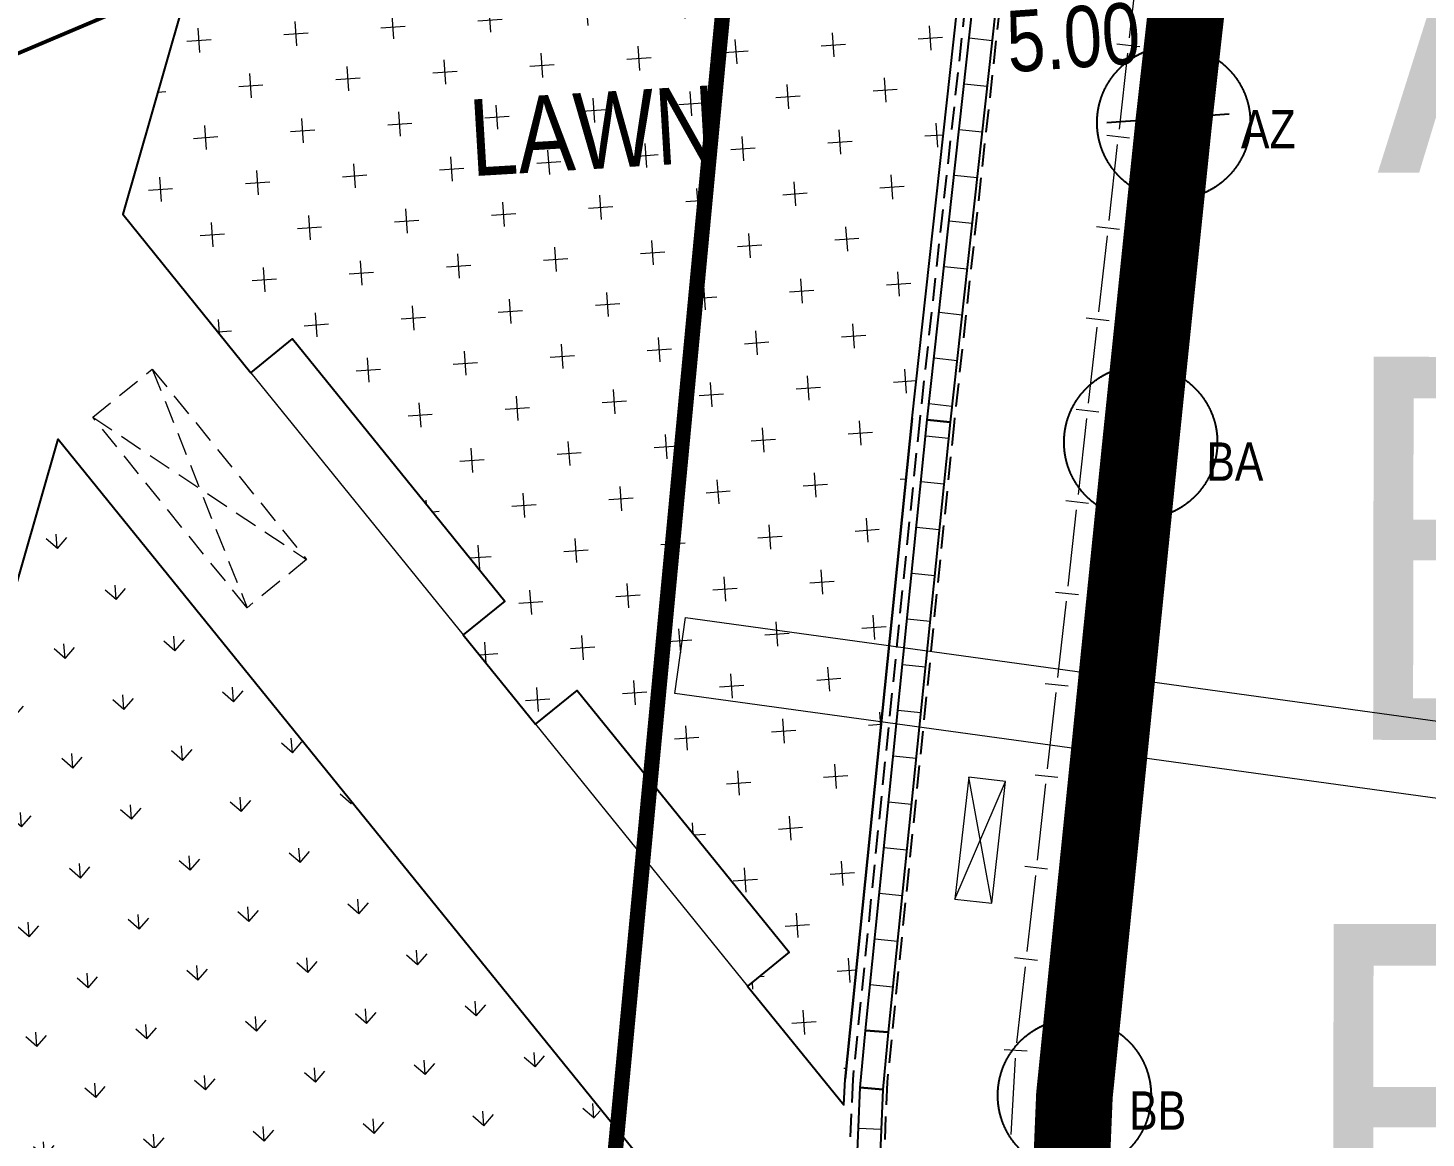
# Model space of a CAD drawing. Header units: millimetres. Extents: x 834681283 to 835686922, y 817551134 to 819407044.
# Drawn here: x 835321421 to 835339667, y 818137454 to 818151943 of the extents above; entities that cross this region are included whole.
import ezdxf
from ezdxf.enums import TextEntityAlignment as Align
from ezdxf.xclip import XClip

# ---------------------------------------------------------------- set-up
doc = ezdxf.new("R2010")
doc.units = ezdxf.units.MM
doc.header["$LTSCALE"] = 1200
doc.header["$MEASUREMENT"] = 0
doc.header["$XCLIPFRAME"] = 0
for name, pattern in [('12027_SITE$0$HIDDENX2', [0.75, 0.5, -0.25]), ('P01-MAGP-EVA-GREENERY$0$HIDDEN', [0.375, 0.25, -0.125]), ('P01-MAGP-EVA-GREENERY$0$HIDDEN2', [0.1875, 0.125, -0.0625]), ('SITE BOUNDARY$0$CENTER', [2, 1.25, -0.25, 0.25, -0.25]), ('SITE BOUNDARY$0$DASHDOT', [1, 0.5, -0.25, 0, -0.25]), ('SITE BOUNDARY$0$PHANTOM', [2.5, 1.25, -0.25, 0.25, -0.25, 0.25, -0.25])]:
    doc.linetypes.add(name, pattern=pattern)
doc.layers.get('Defpoints').update_dxf_attribs({"color": 15})
for name, color, linetype, lineweight in [('12027_SITE$0$00_Base_Plan', 8, 'Continuous', 18), ('P01-MAAN-P-EVA$0$AR-F-LEV_AR_BS_', 4, 'Continuous', 25), ('P01-MAGP-EVA-GREENERY$0$A-WALL', 7, 'Continuous', 5), ('P01-MAGP-EVA-GREENERY$0$AC-DUCT', 8, 'P01-MAGP-EVA-GREENERY$0$HIDDEN2', 13), ('P01-MAGP-EVA-GREENERY$0$AR-FURN_AR_', 9, 'Continuous', 13), ('P01-MAGP-EVA-GREENERY$0$AR-HATCH_AR_', 8, 'Continuous', 13), ('P01-MAGP-EVA-GREENERY$0$DR-FLD', 8, 'Continuous', 25), ('P01-MAGP-EVA-GREENERY$0$ROAD KERB', 3, 'Continuous', 40), ('SITE BOUNDARY$0$AR-SIMS_BL_400', 1, 'SITE BOUNDARY$0$PHANTOM', 140)]:
    doc.layers.add(name, color=color, linetype=linetype, lineweight=lineweight)
for name, color, linetype in [('P01-MAAN-P-EVA$0$AW-TXT-FS', 4, 'Continuous'), ('P01-MAGP-EVA-GREENERY$0$AR-LANDS_AR_MI_', 9, 'Continuous'), ('P01-MAGP-EVA-GREENERY$0$SURFACE CHANNEL', 8, 'Continuous'), ('SITE BOUNDARY$0$AR-SIMS_BL_SB_400', 4, 'SITE BOUNDARY$0$PHANTOM'), ('SITE BOUNDARY$0$AR-SITE-TXT_AR_BS_', 4, 'Continuous'), ('SITE BOUNDARY$0$XIQU-RLP0830A', 6, 'Continuous')]:
    doc.layers.add(name, color=color, linetype=linetype)
doc.styles.add('P01-MAAN-P-EVA$0$ARIAL', font='arial.ttf', dxfattribs={"width": 0.8})
doc.styles.add('P01-MAAN-P-EVA$0$RLP-SIMPLEX', font='simplex.shx', dxfattribs={"width": 0.8})
doc.styles.add('P01-MAAN-P-EVA$0$Style-Arial', font='arial.ttf')
doc.styles.add('SITE BOUNDARY$0$CAD_2500_2.5mm', font='arial.ttf', dxfattribs={"height": 6.25})

# ---------------------------------------------------------------- blocks, each defined once
blk = doc.blocks.new('SITE BOUNDARY$0$x-boundary')
at = {"layer": 'Defpoints', "color": 30, "linetype": 'SITE BOUNDARY$0$DASHDOT', "const_width": 1, "flags": 128}
blk.add_lwpolyline([(834949.395, 818181.613), (834966.122, 818181.875), (835118.343, 818191.353), (835121.711, 818191.558, 0.347225), (835144.526, 818179.01), (835205.839, 818189.264), (835226.76, 818192.763, 0.042367), (835251.344, 818199.05), (835253.496, 818199.875), (835336.548, 818205.447), (835336.791, 818204.998), (835338.006, 818193.445), (835338.387, 818177.043), (835337.676, 818162.317), (835336.374, 818150.707), (835335.943, 818146.535), (835335.078, 818138.01), (835334.561, 818125.55), (835334.745, 818110.371), (835335.806, 818094.515), (835339.776, 818071.453), (835344.225, 818019.246), (835265.008, 818008.157), (835250.145, 818006.082), (835219.515, 818003.188), (835170.783, 817998.958), (834937.715, 817969.156), (834936.337, 817964.534), (834919.733, 817960.869), (834910.448, 817961.875), (834892.261, 817958.575), (834867.11, 817956.158), (834854.763, 817954.218), (834831.796, 817952.938), (834809.122, 817948.913), (834805.332, 817949.701), (834786.498, 817945.16), (834739.363, 817940.207), (834722.401, 817937.921), (834717.894, 817936.649), (834708.259, 817935.049), (834694.581, 817933.509), (834687.683, 817936.854), (834552.251, 817919.489), (834427.481, 817871.856), (834422.426, 817865.906), (834398.36, 817846.374), (834371.127, 817819.016), (834357.334, 817802.65), (834345.46, 817778.03), (834335.418, 817757.919, -0.305542), (834321.131, 817746.233), (834302.565, 817746.008), (834292.36, 817748.208), (834267.601, 817746.622), (834095.099, 817746.458), (834084.478, 817748.749), (834079.554, 817752.524), (834078.066, 817752.62), (834069.088, 817746.181), (834066.211, 817746.056), (834061.445, 817746.773), (834056.724, 817746.618), (834047.613, 817747.372), (834032.031, 817756.594), (834014.286, 817769.672), (833995.217, 817786.385), (833980.295, 817801.763), (833962.533, 817823.975), (833953.531, 817838.011), (833947.358, 817854.992), (833946.924, 818070.715, -0.215451), (834003.567, 818209.662), (834003.513, 818271.667), (834240.006, 818271.909), (834328.819, 818399.503), (834368.25, 818372.187), (834334.004, 818320.998), (834339.839, 818317.115, -0.414936), (834340.67, 818312.948), (834325.104, 818289.698, -0.340589), (834311.223, 818285.028, 0.384724), (834290.258, 818276.096, -0.045806), (834261.132, 818214.492), (834162.98, 818056.875, 0.235693), (834159.885, 818024.2), (834158.346, 818022.405, 0.210269), (834181.316, 818000.738), (834182.813, 818002.485, 0.231174), (834214.984, 818007.15), (834353.47, 818101.509, 0.025637), (834365.516, 818111.305), (834369.302, 818114.837), (834377.863, 818123.104, -0.417894), (834382.132, 818123.056), (834386.22, 818118.822, 0.426202), (834389.128, 818118.69), (834428.79, 818156.989, -0.5376), (834433.676, 818155.904), (834433.728, 818152.487), (834438.28, 818169.875), (834460.825, 818185.639, -0.390173), (834489.68, 818188.941), (834492.812, 818186.375), (834497.75, 818181.812, 0.125108), (834546.312, 818161.687), (834570.562, 818158.5), (834615.062, 818157.312), (834652.562, 818159.937), (834669.681, 818161.906), (834700.217, 818162.108), (834709.828, 818162.672), (834837.985, 818163.521, 0.026444), (834854.445, 818164.502, 0.001857), (834855.596, 818164.636, 0.055256), (834860.316, 818165.742, 0.231086), (834874.017, 818180.131), (834880.689, 818180.535), (834904.743, 818180.912, 0.077312), (834909.186, 818172.281, 0.267536), (834920.03, 818167.46, 0.036377), (834937.244, 818170.544, 0.249417)], format="xyb", close=True, dxfattribs=at)
at = {"layer": 'Defpoints', "color": 30}
for centre in [(835336.374, 818150.707), (835335.943, 818146.535), (835335.078, 818138.01)]:
    blk.add_circle(centre, 1, dxfattribs=at)
at = {"layer": 'Defpoints', "color": 30, "style": 'SITE BOUNDARY$0$CAD_2500_2.5mm', "oblique": 360, "width": 0.8}
for s, p in [('AZ', (835339.026, 818150.054)), ('BA', (835338.518, 818142.652)), ('BB', (835337.995, 818135.249))]:
    blk.add_text(s, height=5, rotation=359.9092, dxfattribs=at).set_placement(p)
blk = doc.blocks.new('SITE BOUNDARY')
at = {"layer": 'SITE BOUNDARY$0$AR-SIMS_BL_400', "ltscale": 3, "const_width": 0.2}
blk.add_lwpolyline([(835205.968, 818187.322), (835227.402, 818191.142, 0.049194), (835256.687, 818199.396), (835258.823, 818200.232), (835285.938, 818202.051), (835285.973, 818201.416), (835309.272, 818202.672), (835309.221, 818203.614), (835336.548, 818205.448), (835336.791, 818204.998), (835338.006, 818193.445), (835338.387, 818177.043), (835337.676, 818162.317), (835336.374, 818150.707), (835335.943, 818146.535), (835335.078, 818138.01), (835334.561, 818125.55), (835334.745, 818110.371), (835335.616, 818097.309), (835212.761, 818088.72)], format="xyb", close=True, dxfattribs=at)
at = {"layer": 'SITE BOUNDARY$0$AR-SIMS_BL_400', "color": 4}
for centre in [(835336.374, 818150.707), (835335.943, 818146.535), (835335.078, 818138.01)]:
    blk.add_circle(centre, 0.4, dxfattribs=at)
at = {"layer": 'SITE BOUNDARY$0$AR-SIMS_BL_SB_400', "ltscale": 5, "const_width": 0.5}
blk.add_lwpolyline([(835057.255, 818187.552), (835118.338, 818191.353), (835119.728, 818191.437, 0.375991), (835144.662, 818176.393), (835227.402, 818191.142, 0.049194), (835256.687, 818199.396), (835258.823, 818200.232), (835285.938, 818202.051), (835285.973, 818201.416), (835309.272, 818202.672), (835309.221, 818203.614), (835336.548, 818205.448), (835336.791, 818204.998), (835338.006, 818193.445), (835338.387, 818177.043), (835337.676, 818162.317), (835336.374, 818150.707), (835335.943, 818146.535), (835335.078, 818138.01), (835334.561, 818125.55), (835334.745, 818110.371), (835335.616, 818097.309), (835335.806, 818094.515), (835339.776, 818071.453)], format="xyb", dxfattribs=at)
at = {"layer": 'SITE BOUNDARY$0$XIQU-RLP0830A', "color": 212, "linetype": 'SITE BOUNDARY$0$CENTER', "ltscale": 0.8, "true_color": 0xb300b3, "const_width": 0.2}
blk.add_lwpolyline([(835253.314, 818083.375), (835255.096, 818094.048), (835286.86, 818095.59), (835320.039, 818097.139), (835327.592, 818097.492), (835329.544, 818097.583), (835329.376, 818099.841, -0.055342), (835330.426, 818151.492, 0.064638), (835330.914, 818205.072)], format="xyb", dxfattribs=at)
at = {"layer": 'Defpoints'}
blk.add_blockref('SITE BOUNDARY$0$x-boundary', (0, 0), dxfattribs=at)
at = {"layer": 'SITE BOUNDARY$0$AR-SITE-TXT_AR_BS_', "color": 4, "style": 'SITE BOUNDARY$0$CAD_2500_2.5mm', "oblique": 360, "width": 0.8}
for s, p in [('AZ', (835337.251, 818150.373)), ('BA', (835336.799, 818146.033)), ('BB', (835335.791, 818137.563))]:
    blk.add_text(s, height=0.5, rotation=359.9092, dxfattribs=at).set_placement(p)
blk = doc.blocks.new('P01-MAAN-P-EVA$0$LEV1')
for p, q in [((0, 2), (0, -2)), ((-2, 0), (2, 0)), ((-0.999, 0.046), (0, 0.046)), ((-0.989, 0.146), (0, 0.146)), ((-0.969, 0.246), (0, 0.246)), ((0.999, -0.046), (0, -0.046)), ((0.989, -0.146), (0, -0.146)), ((0.969, -0.246), (0, -0.246)), ((0.938, -0.346), (0, -0.346)), ((0.895, -0.446), (0, -0.446)), ((0.838, -0.546), (0, -0.546)), ((0.764, -0.646), (0, -0.646)), ((0.667, -0.746), (0, -0.746)), ((0.534, -0.846), (0, -0.846)), ((0.326, -0.946), (0, -0.946))]:
    blk.add_line(p, q)
blk.add_circle((0, 0), 1)
blk = doc.blocks.new('P01-MAAN-P-EVA$0$F-LEV')
for p, q in [((-0.326, 0.946), (0, 0.946)), ((-0.838, 0.546), (0, 0.546)), ((-0.764, 0.646), (0, 0.646)), ((-0.667, 0.746), (0, 0.746)), ((-0.534, 0.846), (0, 0.846)), ((-0.938, 0.346), (0, 0.346)), ((-0.895, 0.446), (0, 0.446))]:
    blk.add_line(p, q)
blk.add_blockref('P01-MAAN-P-EVA$0$LEV1', (0, 0))
at = {"style": 'P01-MAAN-P-EVA$0$RLP-SIMPLEX', "width": 0.8}
blk.add_attdef('FFL', (1.5, 1), '', height=2, dxfattribs=at)
blk = doc.blocks.new('P01-MAAN-P-EVA')
at = {"layer": 'P01-MAAN-P-EVA$0$AR-F-LEV_AR_BS_'}
ref = blk.add_blockref('P01-MAAN-P-EVA$0$F-LEV', (835336298.3, 818150765.3), dxfattribs=dict(at, xscale=399.9999999886597, yscale=400.0000000000001, zscale=400.0000000000002, rotation=3.998588288781939))
ref.add_attrib('FFL', '5.00', dxfattribs={"layer": '0', "height": 800, "rotation": 3.99859, "style": 'P01-MAAN-P-EVA$0$Style-Arial', "width": 0.8}).set_placement((835335063.6, 818151822.8), align=Align.MIDDLE)
at = {"layer": 'P01-MAAN-P-EVA$0$AW-TXT-FS', "style": 'P01-MAAN-P-EVA$0$ARIAL', "width": 0.8}
blk.add_text('LAWN', height=1000, rotation=3.41721, dxfattribs=at).set_placement((835327212.7, 818150006.6))
blk = doc.blocks.new('P01-MAGP-EVA-GREENERY')
at = {"layer": 'P01-MAGP-EVA-GREENERY$0$AR-HATCH_AR_'}
h = blk.add_hatch(dxfattribs=at)
h.set_pattern_fill('CROSS', color=256, scale=100, style=0)
h.set_pattern_definition([(3.99895, (835214888.65, 818166455.2), (589.1702, 677.7377), [317.5, -952.5]), (93.99895, (835215058.1, 818166307.9), (-677.7377, 589.1702), [317.5, -952.5])])
edge = h.paths.add_edge_path()
edge.add_line((835333907, 818155480), (835323785, 818167981))
edge.add_arc((835303837, 818160778), 21209, -7.0302, 19.8537, ccw=False)
edge.add_arc((835303808, 818160768), 21237, 341.8306, 353.0046, ccw=False)
edge.add_line((835323985, 818154146), (835322657, 818149511))
edge.add_line((835322657, 818149511), (835324331, 818147442))
edge.add_line((835324331, 818147442), (835324875, 818147883))
edge.add_line((835324875, 818147883), (835327644, 818144463))
edge.add_line((835327644, 818144463), (835327100, 818144023))
edge.add_line((835327100, 818144023), (835328044, 818142857))
edge.add_line((835328044, 818142857), (835328588, 818143297))
edge.add_line((835328588, 818143297), (835331357, 818139878))
edge.add_line((835331357, 818139878), (835330813, 818139437))
edge.add_line((835330813, 818139437), (835332070, 818137885))
edge.add_line((835332070, 818137885), (835332084, 818138224))
edge.add_line((835332084, 818138224), (835332960, 818146850))
edge.add_line((835332960, 818146850), (835333907, 818155480))
h = blk.add_hatch(dxfattribs=at)
h.set_pattern_fill('_USER', color=256, scale=600, angle=90, style=0, pattern_type=0)
h.set_pattern_definition([(173.7335, (835335182.6, 818162513.9), (-65.492, -596.415), [])])
h.paths.add_polyline_path([(835333457, 818146798), (835333158, 818146829), (835334883, 818162538), (835335183, 818162514)])
h = blk.add_hatch(dxfattribs=at)
h.set_pattern_fill('_USER', color=256, scale=600, angle=90, style=0, pattern_type=0)
h.set_pattern_definition([(174.206, (835332349.7, 818138858.6), (-60.57, -596.935), [])])
h.paths.add_polyline_path([(835332350, 818138859), (835333158, 818146829), (835333457, 818146798), (835332649, 818138836)])
h = blk.add_hatch(dxfattribs=at)
h.set_pattern_fill('GRASS', color=256, scale=40, style=0)
h.set_pattern_definition([(93.9989672, (0, 2e-22), (-766.7729181, 666.56979518), [190.5, -1246.3409792]), (48.9989672, (0, 2e-22), (-766.7729182, 666.5697953), [190.5, -825.5]), (138.9989672, (0, 2e-22), (-666.5697953, -766.7729182), [190.5, -825.5])])
h.paths.add_polyline_path([(835331714, 818112900), (835329774, 818115296), (835330318, 818115736), (835327549, 818119156), (835327005, 818118715), (835326061, 818119881), (835326605, 818120321), (835323836, 818123741), (835323292, 818123301), (835322348, 818124466), (835322892, 818124907), (835320123, 818128326), (835319579, 818127886), (835317272, 818130735), (835321815, 818146577), (835331913, 818134106), (835331560, 818125594)])
h = blk.add_hatch(dxfattribs=at)
h.set_pattern_fill('_USER', color=256, scale=600, angle=90, style=0, pattern_type=0)
h.set_pattern_definition([(177.624, (835331760.3, 818125591.1), (-24.874, -599.484), [])])
h.paths.add_polyline_path([(835332579, 818138089), (835332060, 818125587), (835331760, 818125591), (835332280, 818138112)])
at = {"layer": 'P01-MAGP-EVA-GREENERY$0$A-WALL', "linetype": 'P01-MAGP-EVA-GREENERY$0$HIDDEN', "const_width": 50}
blk.add_lwpolyline([(835274089, 818171947), (835273241, 818184080), (835288739, 818185816), (835283325, 818196483), (835284865, 818198112), (835310688, 818199918), (835323478, 818175610), (835328743, 818162997), (835327742, 818154343), (835316535, 818149597), (835319856, 818141558), (835318710, 818137564), (835313438, 818134960)], dxfattribs=at)
at = {"layer": 'P01-MAGP-EVA-GREENERY$0$AC-DUCT', "ltscale": 2}
for p, q in [((835323043, 818147491), (835324280, 818144375)), ((835322266, 818146862), (835325057, 818145004))]:
    blk.add_line(p, q, dxfattribs=at)
blk.add_lwpolyline([(835323043, 818147491), (835325057, 818145004), (835324280, 818144375), (835322266, 818146862)], close=True, dxfattribs=at)
at = {"layer": 'P01-MAGP-EVA-GREENERY$0$AR-FURN_AR_'}
for points in [[(835324875, 818147883), (835324331, 818147442), (835327100, 818144023), (835327644, 818144463)], [(835328588, 818143297), (835328044, 818142857), (835330813, 818139437), (835331357, 818139878)]]:
    blk.add_lwpolyline(points, close=True, dxfattribs=at)
at = {"layer": 'P01-MAGP-EVA-GREENERY$0$AR-HATCH_AR_'}
blk.add_lwpolyline([(835336548, 818205448), (835336791, 818204998), (835338006, 818193445), (835338387, 818177043), (835337676, 818162317), (835336374, 818150707), (835335943, 818146535), (835335078, 818138010), (835334561, 818125550), (835334745, 818110371), (835335445, 818099872)], dxfattribs=at)
at = {"layer": 'P01-MAGP-EVA-GREENERY$0$AR-LANDS_AR_MI_'}
blk.add_line((835332960, 818146850), (835332084, 818138224), dxfattribs=at)
blk.add_lwpolyline([(835333907, 818155480), (835323785, 818167981, -0.117844), (835324886, 818158182, -0.048794), (835323985, 818154146), (835322657, 818149511), (835324331, 818147442), (835324875, 818147883), (835327644, 818144463), (835327100, 818144023), (835328044, 818142857), (835328588, 818143297), (835331357, 818139878), (835330813, 818139437), (835332070, 818137885), (835332084, 818138224), (835332960, 818146850)], format="xyb", close=True, dxfattribs=at)
blk.add_lwpolyline([(835331714, 818112900), (835329774, 818115296), (835330318, 818115736), (835327549, 818119156), (835327005, 818118715), (835326061, 818119881), (835326605, 818120321), (835323836, 818123741), (835323292, 818123301), (835322348, 818124466), (835322892, 818124907), (835320123, 818128326), (835319579, 818127886), (835317272, 818130735), (835321815, 818146577), (835331913, 818134106), (835331560, 818125594), (835331714, 818112900)], dxfattribs=at)
at = {"layer": 'P01-MAGP-EVA-GREENERY$0$DR-FLD', "ltscale": 0.15}
for points in [[(835333457, 818146798), (835333158, 818146829), (835334883, 818162538), (835335183, 818162514)], [(835332350, 818138859), (835333158, 818146829), (835333457, 818146798), (835333457, 818146798), (835332649, 818138836)], [(835332280, 818138112), (835332350, 818138859), (835332649, 818138836), (835332579, 818138089)], [(835332579, 818138089), (835332060, 818125587), (835331760, 818125591), (835332280, 818138112)]]:
    blk.add_lwpolyline(points, close=True, dxfattribs=at)
at = {"layer": 'P01-MAGP-EVA-GREENERY$0$ROAD KERB', "color": 3, "linetype": 'Continuous', "lineweight": 30}
blk.add_line((835336374, 818150707), (835336374, 818150707), dxfattribs=at)
at = {"layer": 'P01-MAGP-EVA-GREENERY$0$SURFACE CHANNEL', "linetype": 'P01-MAGP-EVA-GREENERY$0$HIDDEN'}
for points in [[(835335616, 818190841), (835335936, 818177074), (835335232, 818162510), (835333507, 818146792), (835332633, 818138185), (835332110, 818125586), (835332296, 818110275), (835333093, 818098313), (835329433, 818098139), (835329330, 818100293)], [(835335166, 818190825), (835335485, 818177079), (835334784, 818162545), (835333059, 818146840), (835332184, 818138217), (835331660, 818125593), (835331846, 818110257), (835332614, 818098741), (835329861, 818098610), (835329780, 818100315)]]:
    blk.add_lwpolyline(points, dxfattribs=at)
blk = doc.blocks.new('12027_SITE$0$RAILING')
at = {"layer": '12027_SITE$0$00_Base_Plan'}
for p, q in [((-1.2, 0.15), (-1.2, -0.15)), ((-1.1, 0), (-0.1, 0))]:
    blk.add_line(p, q, dxfattribs=at)
blk = doc.blocks.new('12027_SITE')
at = {"layer": '12027_SITE$0$00_Base_Plan', "linetype": '12027_SITE$0$HIDDENX2'}
for p, q in [((835333.51854, 818140.57344), (835334.17932, 818142.10855)), ((835333.99836, 818140.51882), (835333.69951, 818142.16317))]:
    blk.add_line(p, q, dxfattribs=at)
for points in [[(835353.4132, 818140.00701), (835329.86413, 818143.25622), (835330.00081, 818144.24684), (835353.54988, 818140.99762)], [(835333.51854, 818140.57344), (835333.99836, 818140.51882), (835334.17932, 818142.10855), (835333.69951, 818142.16317)]]:
    blk.add_lwpolyline(points, close=True, dxfattribs=at)
at = {"layer": '12027_SITE$0$00_Base_Plan', "linetype": 'Continuous', "extrusion": (0, 0, -1)}
blk.add_arc((-835562.51241, 818120.94328), 228.08886, 354.6985189, 7.4986711, dxfattribs=at)
at = {"layer": '12027_SITE$0$00_Base_Plan'}
for p, rotation in [((835335.78265, 818151.71448), 263.6018236177184), ((835335.64892, 818150.52196), 263.6018236177184), ((835335.5152, 818149.32943), 263.6018236177184), ((835335.38147, 818148.13691), 263.6018236177184), ((835335.24775, 818146.94438), 263.6018236177184), ((835335.11403, 818145.75186), 263.6018236177184), ((835334.9803, 818144.55933), 263.6018236177184), ((835334.84658, 818143.3668), 263.6018236177184), ((835334.71285, 818142.17428), 263.6018236177184), ((835334.57913, 818140.98175), 263.6018236177184), ((835334.4454, 818139.78923), 263.6018236177184), ((835334.31168, 818138.5967), 263.6018236177184), ((835334.24111, 818137.39878), 266.6289553368536)]:
    blk.add_blockref('12027_SITE$0$RAILING', p, dxfattribs=dict(at, rotation=rotation))

msp = doc.modelspace()

# ---------------------------------------------------------------- block references
ref = msp.add_blockref('SITE BOUNDARY', (0, 0), dxfattribs=dict(xscale=1000, yscale=1000, zscale=1000))
XClip(ref).set_block_clipping_path([(835171.4179906907, 818003.0079180738), (835381.5676709538, 818003.0079180738), (835380.9419443216, 818241.1415228392), (835171.4179906907, 818241.1415228392)])
ref = msp.add_blockref('12027_SITE', (0, 0), dxfattribs=dict(xscale=1000, yscale=1000, zscale=1000))
XClip(ref).set_block_clipping_path([(835171.4179906907, 818003.0079180738), (835381.5676709538, 818241.1415228392)])
ref = msp.add_blockref('P01-MAGP-EVA-GREENERY', (0, 0))
XClip(ref).set_block_clipping_path([(835304579.1843739748, 818174710.1626656055), (835305796.1658229828, 818174873.3149367571), (835307662.0338196754, 818174689.8070785999), (835310520.3633885384, 818174065.1796945333), (835313081.8681743145, 818173026.5659970045), (835315581.7919986248, 818171259.1109881401), (835317651.2761323452, 818169000.3924677372), (835319046.8494220972, 818167007.0337247849), (835320133.4085228443, 818164236.8954862356), (835320669.2049217224, 818161588.3395450115), (835320843.1778568029, 818158211.3686239719), (835320023.4914252758, 818155637.3225638866), (835307775.6753731966, 818112927.0695824623), (835307486.5656324625, 818111403.7745717764), (835306472.3023188114, 818108849.5676202774), (835303557.4701333046, 818104111.4948183298), (835299124.0129835606, 818101088.6384549141), (835297415.7114913464, 818099718.8653644323), (835294427.9237889051, 818098869.5449544191), (835299696.7221286297, 818083540.2194343805), (835299696.7221286297, 818003007.9180737734), (835381567.6709537506, 818003007.9180737734), (835381567.6709537506, 818241141.5228391886), (835171417.9906907082, 818241141.5228391886), (835171417.9906907082, 818003007.9180737734), (835299646.7221286297, 818003007.9180737734), (835299646.7221286297, 818083531.8665624857), (835294380.619469285, 818098853.34912467), (835289071.624658823, 818097781.3911836147), (835244007.6001352072, 818094631.0239012241), (835243402.3726704121, 818094599.0591453314), (835242636.0318140984, 818094583.6296563148), (835241827.5000405312, 818094619.5304664373), (835240278.7908782959, 818094803.1013474464), (835238615.9808831215, 818095198.6516088247), (835236837.1062445641, 818095894.4355551004), (835235914.8181660175, 818096333.9795084), (835235308.0351868868, 818096662.1879467964), (835233986.3356232643, 818097536.8864938021), (835232722.9095510244, 818098548.7006295919), (835231238.5995907784, 818100145.3524557352), (835230243.8710234165, 818101523.0034087896), (835229459.3735334873, 818102997.1350084543), (835228749.5628561974, 818104567.9919320345), (835228038.0088664293, 818107442.8705242872), (835228019.3892208338, 818108529.8695997), (835224832.3401603699, 818154118.6039062738), (835224786.1936964989, 818154547.7584284544), (835224773.2807815075, 818155026.8918851614), (835224783.5408297777, 818155896.203827858), (835224816.960060358, 818156261.0471076965), (835224880.3945835829, 818156930.3651428223), (835224980.8038678169, 818157693.5020338297), (835225188.099565506, 818158657.4187650681), (835225368.2602261305, 818159369.9037799835), (835225838.1759520769, 818160711.976451993), (835226139.2108690739, 818161405.4137219191), (835226545.7954304218, 818162235.3437660933), (835227243.4511545897, 818163421.3939791918), (835227831.7674248219, 818164241.3849411011), (835228201.1016024351, 818164708.4587804079), (835228901.1138991117, 818165512.9794739485), (835229693.7146910429, 818166280.4427016973), (835231339.2155919075, 818167719.4297661781), (835233198.9440969229, 818168772.0604982376), (835234724.5905447006, 818169505.6878428459), (835236291.5872612, 818169941.2428172827), (835238731.1858590841, 818170106.8148210049)])

# ---------------------------------------------------------------- next in the draw order: block references
msp.add_blockref('P01-MAAN-P-EVA', (0, 0))

doc.saveas('drawing.dxf')
